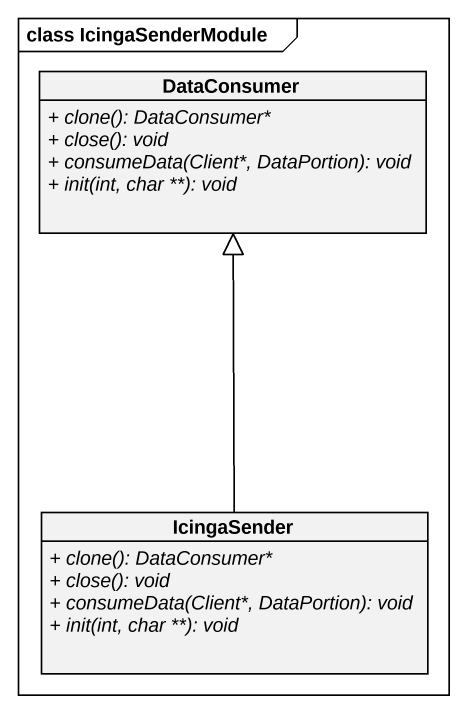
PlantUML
@startuml
mainframe class IcingaSenderModule
hide circle
hide empty members
skinparam classAttributeIconSize 0
class DataConsumer {
  {abstract} + clone(): DataConsumer*
  {abstract} + close(): void
  {abstract} + consumeData(Client*, DataPortion): void
  {abstract} + init(int, char **): void
}
class IcingaSender {
  {abstract} + clone(): DataConsumer*
  {abstract} + close(): void
  {abstract} + consumeData(Client*, DataPortion): void
  {abstract} + init(int, char **): void
}
IcingaSender -up-|> DataConsumer
@enduml
